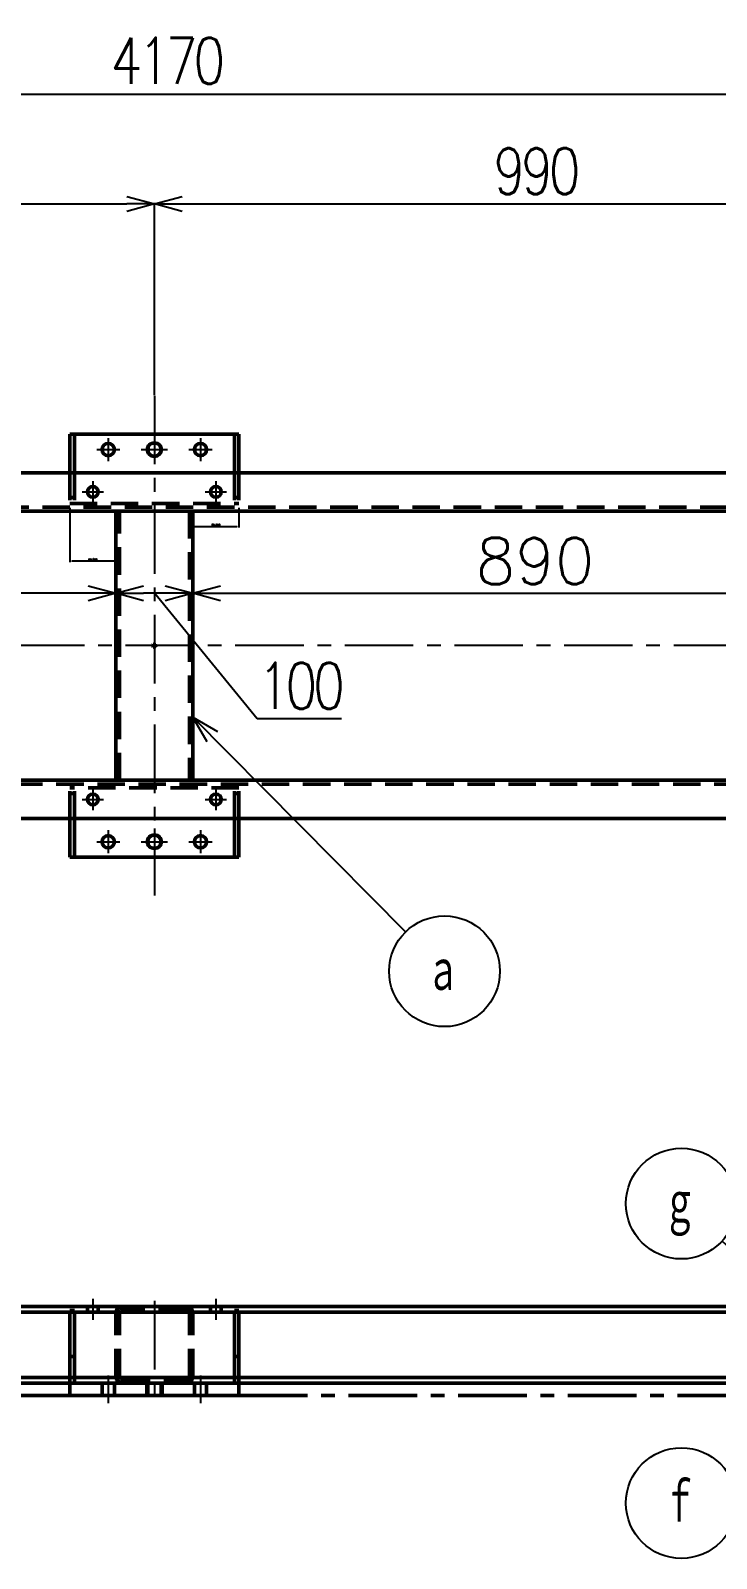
# Model space of a CAD drawing. Header units: millimetres. Extents: x -573 to 4524, y -3146 to 1775.
# Drawn here: x 1909 to 2801, y -212 to 1775 of the extents above; entities that cross this region are included whole.
import ezdxf

# ---------------------------------------------------------------- set-up
doc = ezdxf.new("R2010")
doc.units = ezdxf.units.MM
doc.header["$LTSCALE"] = 2.806299
doc.linetypes.add('CENTER', pattern=[50.8, 31.75, -6.35, 6.35, -6.35])
doc.linetypes.add('DASHED', pattern=[19.05, 12.7, -6.35])
doc.layers.add('DIMENSION', color=3, linetype='Continuous', lineweight=25)
doc.layers.add('NoLayerName_001', color=7, linetype='Continuous')
doc.styles.get("Standard").update_dxf_attribs({"font": 'txt', "bigfont": 'extfont2'})
doc.dimstyles.get("Standard").update_dxf_attribs({"dimtxt": 2.5, "dimasz": 2.5, "dimexe": 1.25, "dimexo": 0.625, "dimtad": 1, "dimdec": 3, "dimzin": 0, "dimdsep": 46, "dimtxsty": 'Standard', "dimcen": 2.5, "dimadec": 0, "dimazin": 0, "dimtfac": 0.75, "dimtdec": 3, "dimtmove": 0, "dimatfit": 3, "dimfxl": 1, "dimarcsym": 0})

# ---------------------------------------------------------------- blocks, each defined once
blk = doc.blocks.new('JZB_0015')
at = {"layer": 'NoLayerName_001', "color": 7, "linetype": 'Continuous', "lineweight": 50}
for p, q in [((0, 94.5), (0, 0)), ((6, 94.5), (0, 94.5)), ((6, 94.5), (6, 0)), ((6, 35), (0, 35))]:
    blk.add_line(p, q, dxfattribs=at)
blk = doc.blocks.new('JZB_0016')
at = {"layer": 'NoLayerName_001', "color": 7, "linetype": 'Continuous', "lineweight": 50}
for p, q in [((0, 94.5), (0, 0)), ((6, 94.5), (0, 94.5)), ((6, 94.5), (6, 0)), ((6, 35), (0, 35))]:
    blk.add_line(p, q, dxfattribs=at)
blk = doc.blocks.new('JZB_0017')
at = {"layer": 'NoLayerName_001', "color": 7, "linetype": 'Continuous', "lineweight": 50}
for p, q in [((0, 0), (0, 16)), ((0, 0), (220, 0)), ((220, 0), (220, 16))]:
    blk.add_line(p, q, dxfattribs=at)
blk = doc.blocks.new('JZB_0026')
at = {"layer": 'NoLayerName_001', "color": 7, "linetype": 'Continuous', "lineweight": 50}
for p, q in [((4170, 100), (0, 100)), ((1960, 92.5), (1180, 92.5)), ((1966, 92.5), (2174, 92.5)), ((2180, 92.5), (2950, 92.5)), ((4170, 0), (0, 0)), ((1960, 7.5), (1180, 7.5)), ((1966, 7.5), (2174, 7.5)), ((2180, 7.5), (2950, 7.5))]:
    blk.add_line(p, q, dxfattribs=at)
at = {"layer": 'NoLayerName_001', "color": 3, "linetype": 'DASHED', "lineweight": 50}
for p, q in [((1960, 92.5), (1966, 92.5)), ((2174, 92.5), (2180, 92.5)), ((1960, 7.5), (1966, 7.5)), ((2174, 7.5), (2180, 7.5))]:
    blk.add_line(p, q, dxfattribs=at)
blk = doc.blocks.new('JZB_0035')
at = {"layer": 'NoLayerName_001', "color": 4, "linetype": 'CENTER', "lineweight": 25}
blk.add_line((7, 27.7), (7, 0), dxfattribs=at)
at = {"layer": 'NoLayerName_001', "color": 3, "linetype": 'DASHED', "lineweight": 50}
for p, q in [((0, 17.7), (0, 10.2)), ((14, 10.2), (14, 17.7))]:
    blk.add_line(p, q, dxfattribs=at)
blk = doc.blocks.new('JZB_0036')
at = {"layer": 'NoLayerName_001', "color": 4, "linetype": 'CENTER', "lineweight": 25}
blk.add_line((7, 27.7), (7, 0), dxfattribs=at)
at = {"layer": 'NoLayerName_001', "color": 3, "linetype": 'DASHED', "lineweight": 50}
for p, q in [((0, 17.7), (0, 10.2)), ((14, 10.2), (14, 17.7))]:
    blk.add_line(p, q, dxfattribs=at)
blk = doc.blocks.new('JZB_0045')
at = {"layer": 'NoLayerName_001', "color": 4, "linetype": 'CENTER', "lineweight": 25}
blk.add_line((10, 140), (10, 0), dxfattribs=at)
at = {"layer": 'NoLayerName_001', "color": 3, "linetype": 'DASHED', "lineweight": 50}
for p, q in [((0, 33), (0, 17)), ((1.35, 17), (1.35, 33)), ((18.65, 17), (18.65, 33)), ((20, 17), (20, 33))]:
    blk.add_line(p, q, dxfattribs=at)
blk = doc.blocks.new('JZB_0046')
at = {"layer": 'NoLayerName_001', "color": 3, "linetype": 'DASHED', "lineweight": 50}
for p, q in [((0, 26), (0, 10)), ((16, 10), (16, 26))]:
    blk.add_line(p, q, dxfattribs=at)
at = {"layer": 'NoLayerName_001', "color": 4, "linetype": 'CENTER', "lineweight": 25}
blk.add_line((8, 36), (8, 0), dxfattribs=at)
blk = doc.blocks.new('JZB_0047')
at = {"layer": 'NoLayerName_001', "color": 3, "linetype": 'DASHED', "lineweight": 50}
for p, q in [((0, 10), (0, 26)), ((16, 26), (16, 10))]:
    blk.add_line(p, q, dxfattribs=at)
at = {"layer": 'NoLayerName_001', "color": 4, "linetype": 'CENTER', "lineweight": 25}
blk.add_line((8, 36), (8, 0), dxfattribs=at)
blk = doc.blocks.new('JZB_0058')
at = {"layer": 'NoLayerName_001', "color": 3, "linetype": 'DASHED', "lineweight": 50}
for p, q in [((0, 9), (0, 91)), ((4.5, 9), (4.5, 91)), ((91, 95.5), (9, 95.5)), ((95.5, 9), (95.5, 91)), ((100, 9), (100, 91)), ((9, 4.5), (91, 4.5))]:
    blk.add_line(p, q, dxfattribs=at)
for centre, radius, start, end in [((9, 91), 9, 90, 180), ((91, 91), 9, 0, 90), ((9, 91), 4.5, 90, 180), ((91, 91), 4.5, 0, 90), ((9, 9), 9, 180, 270), ((9, 9), 4.5, 180, 270), ((91, 9), 4.5, 270, 0), ((91, 9), 9, 270, 0)]:
    blk.add_arc(centre, radius, start, end, dxfattribs=at)
blk = doc.blocks.new('DIM_0004')
at = {"layer": 'NoLayerName_001', "color": 3, "linetype": 'Continuous', "lineweight": 25}
for points in [[(266.8, 0), (125, 130.7)], [(246.8, 31.5), (266.8, 0), (233.8, 17.3)]]:
    blk.add_lwpolyline(points, dxfattribs=at)
blk.add_circle((72, 179.4), 72, dxfattribs=at)
at = {"layer": 'NoLayerName_001', "color": 2, "linetype": 'Continuous', "lineweight": 50, "width": 0.666667}
blk.add_text('ｇ', height=60, dxfattribs=at).set_placement((48, 149.4))
blk = doc.blocks.new('DIM_0005')
at = {"layer": 'NoLayerName_001', "color": 3, "linetype": 'Continuous', "lineweight": 25}
for points in [[(266.8, 221), (129.2, 115.7)], [(232.3, 206.8), (266.8, 221), (244, 191.4)]]:
    blk.add_lwpolyline(points, dxfattribs=at)
blk.add_circle((72, 72), 72, dxfattribs=at)
at = {"layer": 'NoLayerName_001', "color": 2, "linetype": 'Continuous', "lineweight": 50, "width": 0.666667}
blk.add_text('ｆ', height=60, dxfattribs=at).set_placement((48, 42))
blk = doc.blocks.new('_OPEN30')
at = {"color": 0, "linetype": 'ByBlock', "lineweight": -2}
for p, q in [((-1, 0.267949), (0, 0)), ((0, 0), (-1, -0.267949)), ((0, 0), (-1, 0))]:
    blk.add_line(p, q, dxfattribs=at)
blk = doc.blocks.new('*D194')
at = {"layer": 'Defpoints', "color": 0}
for p in [(1070, 1549.9), (2070, 1549.9), (2070, 1300.4)]:
    blk.add_point(p, dxfattribs=at)
at = {"layer": 'NoLayerName_001', "color": 0, "linetype": 'Continuous', "lineweight": 25}
for p, q in [((2070, 1301), (2070, 1551.2)), ((1106, 1549.9), (2034, 1549.9))]:
    blk.add_line(p, q, dxfattribs=at)
at = {"layer": 'NoLayerName_001', "color": 0, "lineweight": 25, "xscale": 36, "yscale": 36, "zscale": 36, "rotation": 180}
blk.add_blockref('_OPEN30', (1070, 1549.9), dxfattribs=at)
at = {"layer": 'NoLayerName_001', "color": 0, "lineweight": 25, "xscale": 36, "yscale": 36, "zscale": 36}
blk.add_blockref('_OPEN30', (2070, 1549.9), dxfattribs=at)
at = {"layer": 'NoLayerName_001', "color": 2, "lineweight": 50, "insert": (1570, 1592.6), "char_height": 60, "attachment_point": 5}
blk.add_mtext('\\W0.800000;\\T0.875000;1000', dxfattribs=at)
blk = doc.blocks.new('*D203')
at = {"layer": 'Defpoints', "color": 0}
for p in [(4170, 1692.8), (0, 1250.4), (4170, 1250.4)]:
    blk.add_point(p, dxfattribs=at)
at = {"layer": 'NoLayerName_001', "color": 0, "linetype": 'Continuous', "lineweight": 25}
for p, q in [((0, 1251), (0, 1694)), ((36, 1692.8), (4134, 1692.8)), ((4170, 1251), (4170, 1694))]:
    blk.add_line(p, q, dxfattribs=at)
at = {"layer": 'NoLayerName_001', "color": 0, "lineweight": 25, "xscale": 36, "yscale": 36, "zscale": 36, "rotation": 180}
blk.add_blockref('_OPEN30', (0, 1692.8), dxfattribs=at)
at = {"layer": 'NoLayerName_001', "color": 0, "lineweight": 25, "xscale": 36, "yscale": 36, "zscale": 36}
blk.add_blockref('_OPEN30', (4170, 1692.8), dxfattribs=at)
at = {"layer": 'NoLayerName_001', "color": 2, "lineweight": 50, "insert": (2085, 1736.1), "char_height": 60, "attachment_point": 5}
blk.add_mtext('\\W0.800000;\\T0.875000;4170', dxfattribs=at)
blk = doc.blocks.new('*D204')
at = {"layer": 'Defpoints', "color": 0}
for p in [(1120, 1150.4), (2020, 1150.4), (1120, 1043.5)]:
    blk.add_point(p, dxfattribs=at)
at = {"layer": 'NoLayerName_001', "color": 0, "linetype": 'Continuous', "lineweight": 25}
blk.add_line((1984, 1043.5), (1156, 1043.5), dxfattribs=at)
at = {"layer": 'NoLayerName_001', "color": 0, "lineweight": 25, "xscale": 36, "yscale": 36, "zscale": 36, "rotation": 180}
blk.add_blockref('_OPEN30', (1120, 1043.5), dxfattribs=at)
at = {"layer": 'NoLayerName_001', "color": 0, "lineweight": 25, "xscale": 36, "yscale": 36, "zscale": 36}
blk.add_blockref('_OPEN30', (2020, 1043.5), dxfattribs=at)
at = {"layer": 'NoLayerName_001', "color": 2, "lineweight": 50, "insert": (1570, 1086.1), "char_height": 60, "attachment_point": 5}
blk.add_mtext('\\W0.800000;\\T0.875000;900', dxfattribs=at)
blk = doc.blocks.new('*D211')
at = {"layer": 'Defpoints', "color": 0}
for p in [(2020, 1150.4), (2120, 1150.4), (2020, 1043.5)]:
    blk.add_point(p, dxfattribs=at)
at = {"layer": 'NoLayerName_001', "color": 0, "linetype": 'Continuous', "lineweight": 25}
for p, q in [((2084, 1043.5), (2056, 1043.5)), ((2203.8, 880.4), (2070, 1043.5)), ((2313.5, 880.4), (2203.8, 880.4))]:
    blk.add_line(p, q, dxfattribs=at)
at = {"layer": 'NoLayerName_001', "color": 0, "lineweight": 25, "xscale": 36, "yscale": 36, "zscale": 36, "rotation": 180}
blk.add_blockref('_OPEN30', (2020, 1043.5), dxfattribs=at)
at = {"layer": 'NoLayerName_001', "color": 0, "lineweight": 25, "xscale": 36, "yscale": 36, "zscale": 36}
blk.add_blockref('_OPEN30', (2120, 1043.5), dxfattribs=at)
at = {"layer": 'NoLayerName_001', "color": 2, "lineweight": 50, "insert": (2258.6, 923.1), "char_height": 60, "attachment_point": 5}
blk.add_mtext('\\W0.800000;\\T0.875000;100', dxfattribs=at)
blk = doc.blocks.new('*D215')
at = {"layer": 'Defpoints', "color": 0}
for p in [(2070, 1549.9), (3060, 1549.9), (3060, 1300.4)]:
    blk.add_point(p, dxfattribs=at)
at = {"layer": 'NoLayerName_001', "color": 0, "linetype": 'Continuous', "lineweight": 25}
for p, q in [((3060, 1301), (3060, 1551.2)), ((2106, 1549.9), (3024, 1549.9))]:
    blk.add_line(p, q, dxfattribs=at)
at = {"layer": 'NoLayerName_001', "color": 0, "lineweight": 25, "xscale": 36, "yscale": 36, "zscale": 36, "rotation": 180}
blk.add_blockref('_OPEN30', (2070, 1549.9), dxfattribs=at)
at = {"layer": 'NoLayerName_001', "color": 0, "lineweight": 25, "xscale": 36, "yscale": 36, "zscale": 36}
blk.add_blockref('_OPEN30', (3060, 1549.9), dxfattribs=at)
at = {"layer": 'NoLayerName_001', "color": 2, "lineweight": 50, "insert": (2565, 1592.6), "char_height": 60, "attachment_point": 5}
blk.add_mtext('\\W0.800000;\\T0.875000;990', dxfattribs=at)
blk = doc.blocks.new('JZB_0065')
at = {"layer": 'NoLayerName_001', "color": 3, "linetype": 'DASHED', "lineweight": 50}
for p, q in [((0, 50), (0, 95)), ((0, 82.5), (6, 82.5)), ((6, 50), (6, 95))]:
    blk.add_line(p, q, dxfattribs=at)
at = {"layer": 'NoLayerName_001', "color": 7, "linetype": 'Continuous', "lineweight": 50}
for p, q in [((0, 50), (0, 0)), ((6, 50), (6, 0)), ((6, 0), (0, 0))]:
    blk.add_line(p, q, dxfattribs=at)
blk = doc.blocks.new('JZB_0066')
at = {"layer": 'NoLayerName_001', "color": 3, "linetype": 'DASHED', "lineweight": 50}
for p, q in [((0, 50), (0, 95)), ((0, 82.5), (6, 82.5)), ((6, 50), (6, 95))]:
    blk.add_line(p, q, dxfattribs=at)
at = {"layer": 'NoLayerName_001', "color": 7, "linetype": 'Continuous', "lineweight": 50}
for p, q in [((0, 50), (0, 0)), ((6, 50), (6, 0)), ((6, 0), (0, 0))]:
    blk.add_line(p, q, dxfattribs=at)
blk = doc.blocks.new('JZB_0067')
at = {"layer": 'NoLayerName_001', "color": 7, "linetype": 'Continuous', "lineweight": 50}
for p, q in [((0, 45), (0, 95)), ((0, 95), (6, 95)), ((6, 45), (6, 95))]:
    blk.add_line(p, q, dxfattribs=at)
at = {"layer": 'NoLayerName_001', "color": 3, "linetype": 'DASHED', "lineweight": 50}
for p, q in [((0, 45), (0, 0)), ((6, 45), (6, 0)), ((6, 12.5), (0, 12.5))]:
    blk.add_line(p, q, dxfattribs=at)
blk = doc.blocks.new('JZB_0068')
at = {"layer": 'NoLayerName_001', "color": 7, "linetype": 'Continuous', "lineweight": 50}
for p, q in [((0, 45), (0, 95)), ((0, 95), (6, 95)), ((6, 45), (6, 95))]:
    blk.add_line(p, q, dxfattribs=at)
at = {"layer": 'NoLayerName_001', "color": 3, "linetype": 'DASHED', "lineweight": 50}
for p, q in [((0, 45), (0, 0)), ((6, 45), (6, 0)), ((6, 12.5), (0, 12.5))]:
    blk.add_line(p, q, dxfattribs=at)
blk = doc.blocks.new('JZB_0076')
at = {"layer": 'NoLayerName_001', "color": 7, "linetype": 'Continuous', "lineweight": 50}
blk.add_line((6, 90), (214, 90), dxfattribs=at)
at = {"layer": 'NoLayerName_001', "color": 3, "linetype": 'DASHED', "lineweight": 50}
blk.add_line((0, 0), (220, 0), dxfattribs=at)
blk = doc.blocks.new('JZB_0077')
at = {"layer": 'NoLayerName_001', "color": 3, "linetype": 'DASHED', "lineweight": 50}
blk.add_line((220, 90), (0, 90), dxfattribs=at)
at = {"layer": 'NoLayerName_001', "color": 7, "linetype": 'Continuous', "lineweight": 50}
blk.add_line((214, 0), (6, 0), dxfattribs=at)
blk = doc.blocks.new('JZB_0081')
at = {"layer": 'NoLayerName_001', "color": 7, "linetype": 'Continuous', "lineweight": 50}
for p, q in [((0, 0), (0, 350)), ((100, 350), (100, 0))]:
    blk.add_line(p, q, dxfattribs=at)
at = {"layer": 'NoLayerName_001', "color": 3, "linetype": 'DASHED', "lineweight": 50}
for p, q in [((4.5, 0), (4.5, 350)), ((95.5, 350), (95.5, 0))]:
    blk.add_line(p, q, dxfattribs=at)
blk.add_circle((50, 175), 2, dxfattribs=at)
blk = doc.blocks.new('JZB_0098')
at = {"layer": 'NoLayerName_001', "color": 7, "linetype": 'Continuous', "lineweight": 50}
for p, q in [((0, 50), (4170, 50)), ((4170, 0), (0, 0))]:
    blk.add_line(p, q, dxfattribs=at)
at = {"layer": 'NoLayerName_001', "color": 3, "linetype": 'DASHED', "lineweight": 50}
blk.add_line((0, 5), (4170, 5), dxfattribs=at)
blk = doc.blocks.new('JZB_0099')
at = {"layer": 'NoLayerName_001', "color": 7, "linetype": 'Continuous', "lineweight": 50}
for p, q in [((0, 50), (4170, 50)), ((4170, 0), (0, 0))]:
    blk.add_line(p, q, dxfattribs=at)
at = {"layer": 'NoLayerName_001', "color": 3, "linetype": 'DASHED', "lineweight": 50}
blk.add_line((4170, 45), (0, 45), dxfattribs=at)
blk = doc.blocks.new('JZB_0106')
at = {"layer": 'NoLayerName_001', "color": 4, "linetype": 'CENTER', "lineweight": 25}
for p, q in [((15, 30), (15, 0)), ((0, 15), (30, 15))]:
    blk.add_line(p, q, dxfattribs=at)
at = {"layer": 'NoLayerName_001', "color": 7, "linetype": 'Continuous', "lineweight": 50}
blk.add_circle((15, 15), 8, dxfattribs=at)
blk = doc.blocks.new('JZB_0107')
at = {"layer": 'NoLayerName_001', "color": 4, "linetype": 'CENTER', "lineweight": 25}
for p, q in [((17, 34), (17, 0)), ((0, 17), (34, 17))]:
    blk.add_line(p, q, dxfattribs=at)
at = {"layer": 'NoLayerName_001', "color": 3, "linetype": 'Continuous', "lineweight": 25}
blk.add_circle((17, 17), 10, dxfattribs=at)
at = {"layer": 'NoLayerName_001', "color": 7, "linetype": 'Continuous', "lineweight": 50}
blk.add_circle((17, 17), 8.65, dxfattribs=at)
blk = doc.blocks.new('JZB_0108')
at = {"layer": 'NoLayerName_001', "color": 4, "linetype": 'CENTER', "lineweight": 25}
for p, q in [((15, 30), (15, 0)), ((0, 15), (30, 15))]:
    blk.add_line(p, q, dxfattribs=at)
at = {"layer": 'NoLayerName_001', "color": 7, "linetype": 'Continuous', "lineweight": 50}
blk.add_circle((15, 15), 8, dxfattribs=at)
blk = doc.blocks.new('JZB_0109')
at = {"layer": 'NoLayerName_001', "color": 4, "linetype": 'CENTER', "lineweight": 25}
for p, q in [((15, 30), (15, 0)), ((0, 15), (30, 15))]:
    blk.add_line(p, q, dxfattribs=at)
at = {"layer": 'NoLayerName_001', "color": 7, "linetype": 'Continuous', "lineweight": 50}
blk.add_circle((15, 15), 8, dxfattribs=at)
blk = doc.blocks.new('JZB_0110')
at = {"layer": 'NoLayerName_001', "color": 4, "linetype": 'CENTER', "lineweight": 25}
for p, q in [((17, 34), (17, 0)), ((0, 17), (34, 17))]:
    blk.add_line(p, q, dxfattribs=at)
at = {"layer": 'NoLayerName_001', "color": 3, "linetype": 'Continuous', "lineweight": 25}
blk.add_circle((17, 17), 10, dxfattribs=at)
at = {"layer": 'NoLayerName_001', "color": 7, "linetype": 'Continuous', "lineweight": 50}
blk.add_circle((17, 17), 8.65, dxfattribs=at)
blk = doc.blocks.new('JZB_0111')
at = {"layer": 'NoLayerName_001', "color": 4, "linetype": 'CENTER', "lineweight": 25}
for p, q in [((15, 30), (15, 0)), ((0, 15), (30, 15))]:
    blk.add_line(p, q, dxfattribs=at)
at = {"layer": 'NoLayerName_001', "color": 7, "linetype": 'Continuous', "lineweight": 50}
blk.add_circle((15, 15), 8, dxfattribs=at)
blk = doc.blocks.new('JZB_0134')
at = {"layer": 'NoLayerName_001', "color": 4, "linetype": 'CENTER', "lineweight": 25}
for p, q in [((14, 28), (14, 0)), ((0, 14), (28, 14))]:
    blk.add_line(p, q, dxfattribs=at)
at = {"layer": 'NoLayerName_001', "color": 7, "linetype": 'Continuous', "lineweight": 50}
blk.add_circle((14, 14), 7, dxfattribs=at)
blk = doc.blocks.new('JZB_0139')
at = {"layer": 'NoLayerName_001', "color": 4, "linetype": 'CENTER', "lineweight": 25}
for p, q in [((14, 28), (14, 0)), ((0, 14), (28, 14))]:
    blk.add_line(p, q, dxfattribs=at)
at = {"layer": 'NoLayerName_001', "color": 7, "linetype": 'Continuous', "lineweight": 50}
blk.add_circle((14, 14), 7, dxfattribs=at)
blk = doc.blocks.new('JZB_0143')
at = {"layer": 'NoLayerName_001', "color": 4, "linetype": 'CENTER', "lineweight": 25}
for p, q in [((14, 28), (14, 0)), ((0, 14), (28, 14))]:
    blk.add_line(p, q, dxfattribs=at)
at = {"layer": 'NoLayerName_001', "color": 7, "linetype": 'Continuous', "lineweight": 50}
blk.add_circle((14, 14), 7, dxfattribs=at)
blk = doc.blocks.new('JZB_0148')
at = {"layer": 'NoLayerName_001', "color": 4, "linetype": 'CENTER', "lineweight": 25}
for p, q in [((14, 28), (14, 0)), ((0, 14), (28, 14))]:
    blk.add_line(p, q, dxfattribs=at)
at = {"layer": 'NoLayerName_001', "color": 7, "linetype": 'Continuous', "lineweight": 50}
blk.add_circle((14, 14), 7, dxfattribs=at)
blk = doc.blocks.new('DIM_0008')
at = {"layer": 'NoLayerName_001', "color": 3, "linetype": 'Continuous', "lineweight": 25}
for points in [[(18.5, 370.3), (0, 402.7), (32.2, 383.9)], [(0, 402.7), (276.7, 123.2)]]:
    blk.add_lwpolyline(points, dxfattribs=at)
blk.add_circle((327.3, 72), 72, dxfattribs=at)
at = {"layer": 'NoLayerName_001', "color": 2, "linetype": 'Continuous', "lineweight": 50, "width": 0.666667}
blk.add_text('ａ', height=60, dxfattribs=at).set_placement((303.3, 42))
blk = doc.blocks.new('*D241')
at = {"layer": 'Defpoints', "color": 0}
for p in [(2180, 1155.4), (2120, 1150.4), (2180, 1130.4)]:
    blk.add_point(p, dxfattribs=at)
at = {"layer": 'DIMENSION', "color": 0, "lineweight": -2}
for p, q in [((2180, 1154.8), (2180, 1129.1)), ((2120, 1149.8), (2120, 1129.1)), ((2122.5, 1130.4), (2177.5, 1130.4))]:
    blk.add_line(p, q, dxfattribs=at)
at = {"layer": 'DIMENSION', "color": 0}
for points in [[(2122.5, 1130.8), (2122.5, 1130), (2120, 1130.4)], [(2177.5, 1130), (2177.5, 1130.8), (2180, 1130.4)]]:
    blk.add_solid(points, dxfattribs=at)
at = {"layer": 'DIMENSION', "color": 0, "ltscale": 0.083333, "insert": (2150, 1132.3), "char_height": 2.5, "attachment_point": 5}
blk.add_mtext('60.000', dxfattribs=at)
blk = doc.blocks.new('*D242')
at = {"layer": 'Defpoints', "color": 0}
for p in [(1960, 1155.4), (2020, 1150.4), (1960, 1085.4)]:
    blk.add_point(p, dxfattribs=at)
at = {"layer": 'DIMENSION', "color": 0, "lineweight": -2}
for p, q in [((1960, 1154.8), (1960, 1084.1)), ((2020, 1149.8), (2020, 1084.1)), ((2017.5, 1085.4), (1962.5, 1085.4))]:
    blk.add_line(p, q, dxfattribs=at)
at = {"layer": 'DIMENSION', "color": 0}
for points in [[(1962.5, 1085.8), (1962.5, 1085), (1960, 1085.4)], [(2017.5, 1085), (2017.5, 1085.8), (2020, 1085.4)]]:
    blk.add_solid(points, dxfattribs=at)
at = {"layer": 'DIMENSION', "color": 0, "ltscale": 0.083333, "insert": (1990, 1087.3), "char_height": 2.5, "attachment_point": 5}
blk.add_mtext('60.000', dxfattribs=at)
blk = doc.blocks.new('*D245')
at = {"layer": 'Defpoints', "color": 0}
for p in [(2120, 1043.5), (3010, 1043.5), (3010, 1019.4)]:
    blk.add_point(p, dxfattribs=at)
at = {"layer": 'NoLayerName_001', "color": 0, "linetype": 'Continuous', "lineweight": 25}
blk.add_line((2156, 1043.5), (2974, 1043.5), dxfattribs=at)
at = {"layer": 'NoLayerName_001', "color": 0, "lineweight": 25, "xscale": 36, "yscale": 36, "zscale": 36, "rotation": 180}
blk.add_blockref('_OPEN30', (2120, 1043.5), dxfattribs=at)
at = {"layer": 'NoLayerName_001', "color": 0, "lineweight": 25, "xscale": 36, "yscale": 36, "zscale": 36}
blk.add_blockref('_OPEN30', (3010, 1043.5), dxfattribs=at)
at = {"layer": 'NoLayerName_001', "color": 2, "lineweight": 50, "ltscale": 0.083333, "insert": (2565, 1085.5), "char_height": 60, "attachment_point": 5}
blk.add_mtext('890', dxfattribs=at)

msp = doc.modelspace()

# ---------------------------------------------------------------- linework, layer by layer
at = {"layer": 'NoLayerName_001', "color": 4, "linetype": 'CENTER', "lineweight": 25}
for p, q in [((2070, 1300.3831), (2070, 650.3831)), ((4260, 975.3831), (-50, 975.3831))]:
    msp.add_line(p, q, dxfattribs=at)
at = {"layer": 'NoLayerName_001', "color": 4, "linetype": 'CENTER', "lineweight": 50}
for p, q in [((1180, 0), (1960, 0)), ((2180, 0), (2950, 0))]:
    msp.add_line(p, q, dxfattribs=at)

# ---------------------------------------------------------------- block references
at = {"layer": 'NoLayerName_001'}
for name, p in [('JZB_0067', (1960, 1155.3831)), ('JZB_0076', (1960, 1160.3831)), ('JZB_0108', (1995, 1215.3831)), ('JZB_0107', (2053, 1213.3831)), ('JZB_0106', (2115, 1215.3831)), ('JZB_0068', (2174, 1155.3831)), ('JZB_0098', (0, 1150.3831)), ('JZB_0134', (1976, 1161.3831)), ('JZB_0139', (2136, 1161.3831)), ('JZB_0081', (2020, 800.3831)), ('JZB_0099', (0, 750.3831)), ('JZB_0066', (1960, 700.3831)), ('JZB_0065', (2174, 700.3831)), ('JZB_0077', (1960, 700.3831)), ('JZB_0148', (1976, 761.3831)), ('JZB_0143', (2136, 761.3831)), ('JZB_0109', (1995, 705.3831)), ('JZB_0110', (2053, 703.3831)), ('JZB_0111', (2115, 705.3831)), ('JZB_0035', (1983, 98.2813)), ('JZB_0045', (2060, -17)), ('JZB_0036', (2143, 98.2813)), ('JZB_0026', (0, 16)), ('JZB_0016', (1960, 16)), ('JZB_0058', (2020, 16)), ('JZB_0015', (2174, 16)), ('JZB_0047', (2002, -10)), ('JZB_0046', (2122, -10)), ('JZB_0017', (1960, 0))]:
    msp.add_blockref(name, p, dxfattribs=at)
at = {"layer": 'NoLayerName_001', "color": 3, "linetype": 'Continuous', "lineweight": 25}
for name, p in [('DIM_0008', (2120, 479.8493)), ('DIM_0004', (2683.2334, 70.2671)), ('DIM_0005', (2683.2334, -211.8659))]:
    msp.add_blockref(name, p, dxfattribs=at)

# ---------------------------------------------------------------- dimensions: what is measured, and where the dimension line sits
at = {"layer": 'DIMENSION'}
for base, p1, p2, picture, middle in [((1960, 1085.3831), (2020, 1150.3831), (1960, 1155.3831), '*D242', (1990, 1087.2581)), ((2180, 1130.3831), (2120, 1150.3831), (2180, 1155.3831), '*D241', (2150, 1132.2581))]:
    dim = msp.add_linear_dim(base=base, p1=p1, p2=p2, dimstyle='Standard', override={"dimlfac": 1, "dimtxsty": 'Standard', "dimsah": 1, "dimtolj": 0}, dxfattribs=at)
    dim.commit()
    dim.dimension.update_dxf_attribs({"geometry": picture, "text_midpoint": middle})
at = {"layer": 'NoLayerName_001', "color": 3, "linetype": 'Continuous', "lineweight": 50}
for base, p1, p2, override, picture, middle in [((4170, 1692.7727), (0, 1250.3831), (4170, 1250.3831), {"dimtxt": 60, "dimasz": 36, "dimgap": 12, "dimzin": 8, "dimblk": 'OPEN30', "dimclrd": 0, "dimclre": 0, "dimclrt": 2, "dimtp": 0, "dimtm": 0, "dimlwd": 25, "dimlwe": 25}, '*D203', (2085, 1692.7727)), ((2070, 1549.9405), (1070, 1549.9405), (2070, 1300.3831), {"dimtxt": 60, "dimasz": 36, "dimgap": 12, "dimzin": 8, "dimblk": 'OPEN30', "dimse1": 1, "dimclrd": 0, "dimclre": 0, "dimclrt": 2, "dimtp": 0, "dimtm": 0, "dimlwd": 25, "dimlwe": 25}, '*D194', (1570, 1549.9405)), ((3060, 1549.9405), (2070, 1549.9405), (3060, 1300.3831), {"dimtxt": 60, "dimasz": 36, "dimgap": 12, "dimzin": 8, "dimblk": 'OPEN30', "dimse1": 1, "dimclrd": 0, "dimclre": 0, "dimclrt": 2, "dimtp": 0, "dimtm": 0, "dimlwd": 25, "dimlwe": 25}, '*D215', (2565, 1549.9405))]:
    dim = msp.add_linear_dim(base=base, p1=p1, p2=p2, text='\\W0.800000;\\T0.875000;<>', dimstyle='Standard', override=override, dxfattribs=at)
    dim.commit()
    dim.dimension.update_dxf_attribs({"geometry": picture, "text_midpoint": middle, "dimtype": 160})
for base, p1, p2, override, picture, middle in [((1120, 1043.4545), (2020, 1150.3831), (1120, 1150.3831), {"dimtxt": 60, "dimasz": 36, "dimgap": 12, "dimzin": 8, "dimblk": 'OPEN30', "dimse1": 1, "dimse2": 1, "dimclrd": 0, "dimclre": 0, "dimclrt": 2, "dimtp": 0, "dimtm": 0, "dimlwd": 25, "dimlwe": 25}, '*D204', (1570, 1043.4545)), ((2020, 1043.4545), (2120, 1150.3831), (2020, 1150.3831), {"dimtxt": 60, "dimasz": 36, "dimgap": 12, "dimzin": 8, "dimblk": 'OPEN30', "dimse1": 1, "dimse2": 1, "dimclrd": 0, "dimclre": 0, "dimclrt": 2, "dimtp": 0, "dimtm": 0, "dimtmove": 1, "dimlwd": 25, "dimlwe": 25}, '*D211', (2215.7769, 880.4493))]:
    dim = msp.add_linear_dim(base=base, p1=p1, p2=p2, angle=180, text='\\W0.800000;\\T0.875000;<>', dimstyle='Standard', override=override, dxfattribs=at)
    dim.commit()
    dim.dimension.update_dxf_attribs({"geometry": picture, "text_midpoint": middle, "dimtype": 160})
dim = msp.add_linear_dim(base=(3010, 1043.451), p1=(2120, 1043.451), p2=(3010, 1019.3575), dimstyle='Standard', override={"dimtxt": 60, "dimasz": 36, "dimgap": 12, "dimlfac": 1, "dimzin": 8, "dimtxsty": 'Standard', "dimblk": 'OPEN30', "dimblk1": 'OPEN30', "dimblk2": 'OPEN30', "dimsah": 1, "dimse1": 1, "dimse2": 1, "dimclrt": 2, "dimtolj": 0, "dimlwd": 25, "dimlwe": 25}, dxfattribs=at)
dim.commit()
dim.dimension.update_dxf_attribs({"geometry": '*D245', "text_midpoint": (2565, 1085.451)})

doc.saveas('drawing.dxf')
